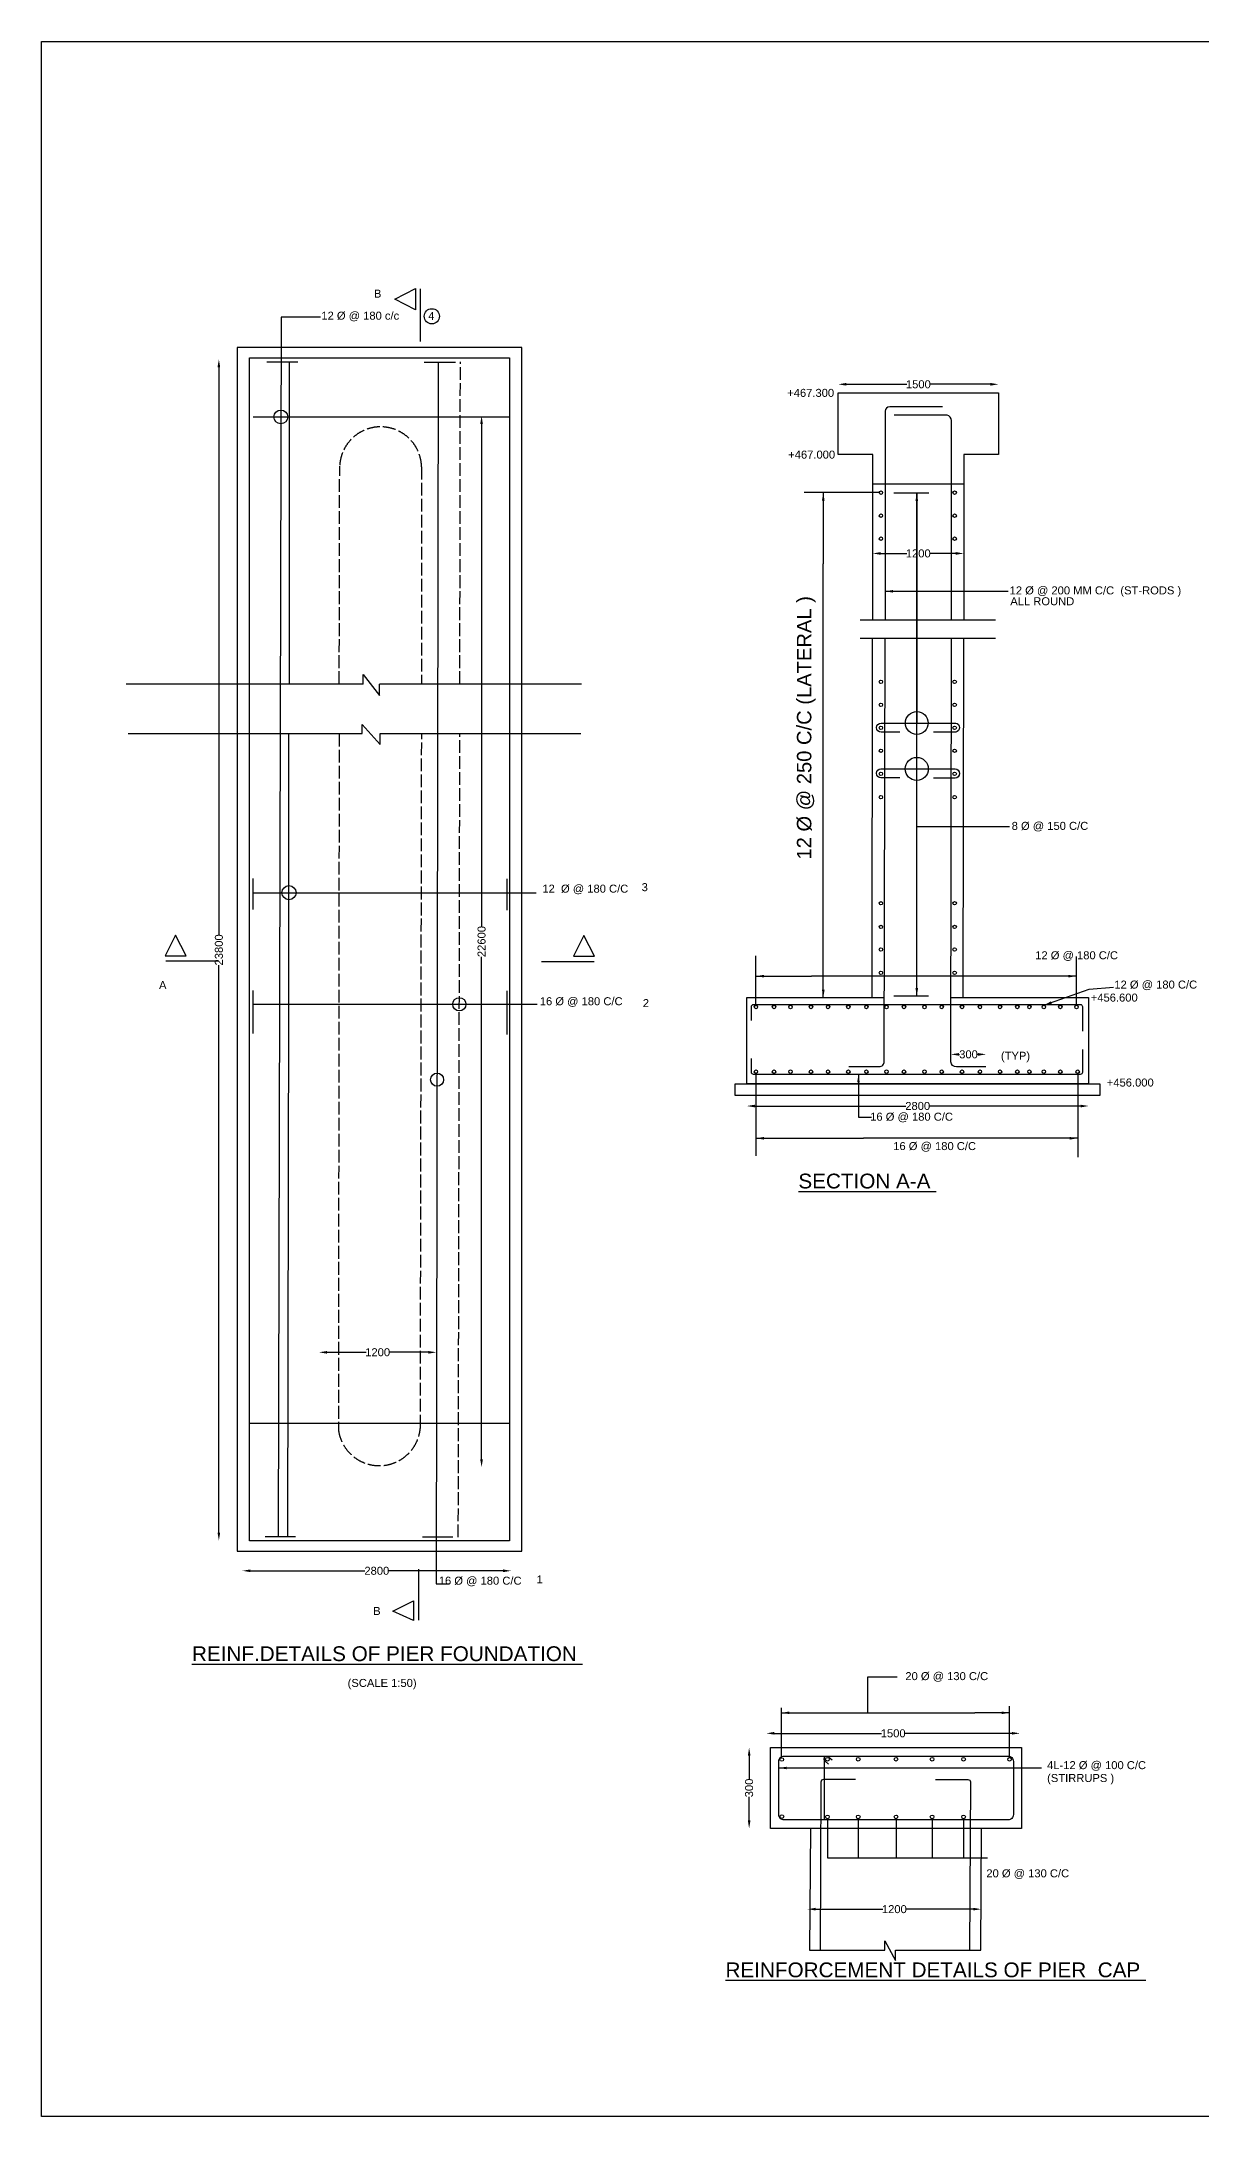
# Model space of a CAD drawing. Header units: millimetres. Extents: x 5124 to 10649457, y 2311 to 35069313.
# Drawn here: x 10621968 to 10632838, y 35049867 to 35069313 of the extents above; entities that cross this region are included whole.
import ezdxf

# ---------------------------------------------------------------- set-up
doc = ezdxf.new("R2010")
doc.units = ezdxf.units.MM
doc.header["$MEASUREMENT"] = 0
doc.linetypes.add('ACAD_ISO02W100', pattern=[15, 12, -3])
for name, color, linetype in [('DIMENSION', 7, 'Continuous'), ('DRAWING', 2, 'Continuous'), ('TEXT', 7, 'Continuous')]:
    doc.layers.add(name, color=color, linetype=linetype)
doc.styles.get("Standard").update_dxf_attribs({"font": 'arial.ttf', "height": 75})
doc.dimstyles.get("Standard").update_dxf_attribs({"dimtxt": 100, "dimasz": 75, "dimexe": 0.18, "dimexo": 0.0625, "dimgap": 0.09, "dimtad": 0, "dimdec": 0, "dimzin": 0, "dimdsep": 46, "dimtxsty": 'Standard', "dimcen": 0.09, "dimse1": 1, "dimse2": 1, "dimadec": 0, "dimazin": 0, "dimtfac": 1, "dimtdec": 0, "dimtofl": 0, "dimtmove": 0, "dimatfit": 3, "dimfxl": 0, "dimtolj": 1, "dimtzin": 0, "dimarcsym": 0})

# ---------------------------------------------------------------- blocks, each defined once
blk = doc.blocks.new('*D13')
at = {"layer": 'Defpoints', "color": 0, "transparency": 16777216}
for p in [(10628760, 35053487), (10631137, 35053487), (10631137, 35053458)]:
    blk.add_point(p, dxfattribs=at)
at = {"layer": 'DIMENSION', "color": 0, "lineweight": -2, "transparency": 16777216}
for p, q in [((10628835, 35053458), (10629840, 35053458)), ((10631062, 35053458), (10630057, 35053458))]:
    blk.add_line(p, q, dxfattribs=at)
at = {"layer": 'DIMENSION', "color": 0, "transparency": 16777216}
for points in [[(10628835, 35053471), (10628835, 35053446), (10628760, 35053458)], [(10631062, 35053471), (10631062, 35053446), (10631137, 35053458)]]:
    blk.add_solid(points, dxfattribs=at)
at = {"layer": 'DIMENSION', "color": 0, "transparency": 16777216, "insert": (10629949, 35053458), "char_height": 75, "attachment_point": 5}
blk.add_mtext('\\A1;1500', dxfattribs=at)
blk = doc.blocks.new('*D14')
at = {"layer": 'Defpoints', "color": 0, "transparency": 16777216}
for p in [(10628800, 35053324), (10628599, 35052567), (10628800, 35052567)]:
    blk.add_point(p, dxfattribs=at)
at = {"layer": 'DIMENSION', "color": 0, "lineweight": -2, "transparency": 16777216}
for p, q in [((10628599, 35053249), (10628599, 35053028)), ((10628599, 35052642), (10628599, 35052863))]:
    blk.add_line(p, q, dxfattribs=at)
at = {"layer": 'DIMENSION', "color": 0, "transparency": 16777216}
for points in [[(10628587, 35053249), (10628612, 35053249), (10628599, 35053324)], [(10628587, 35052642), (10628612, 35052642), (10628599, 35052567)]]:
    blk.add_solid(points, dxfattribs=at)
at = {"layer": 'DIMENSION', "color": 0, "transparency": 16777216, "insert": (10628599, 35052946), "char_height": 75, "attachment_point": 5, "rotation": 90}
blk.add_mtext('\\A1;300', dxfattribs=at)
blk = doc.blocks.new('*D15')
at = {"layer": 'Defpoints', "color": 0, "transparency": 16777216}
for p in [(10629147, 35051785), (10630774, 35051810), (10630774, 35051800)]:
    blk.add_point(p, dxfattribs=at)
at = {"layer": 'DIMENSION', "color": 0, "lineweight": -2, "transparency": 16777216}
for p, q in [((10629222, 35051810), (10629852, 35051810)), ((10630699, 35051810), (10630069, 35051810))]:
    blk.add_line(p, q, dxfattribs=at)
at = {"layer": 'DIMENSION', "color": 0, "transparency": 16777216}
for points in [[(10629222, 35051823), (10629222, 35051798), (10629147, 35051810)], [(10630699, 35051823), (10630699, 35051798), (10630774, 35051810)]]:
    blk.add_solid(points, dxfattribs=at)
at = {"layer": 'DIMENSION', "color": 0, "transparency": 16777216, "insert": (10629960, 35051810), "char_height": 75, "attachment_point": 5}
blk.add_mtext('\\A1;1200', dxfattribs=at)
blk = doc.blocks.new('*D16')
at = {"layer": 'Defpoints', "color": 0, "transparency": 16777216}
for p in [(10630936, 35066100), (10629434, 35066020), (10630936, 35066020)]:
    blk.add_point(p, dxfattribs=at)
at = {"layer": 'DIMENSION', "color": 0, "lineweight": -2, "transparency": 16777216}
for p, q in [((10629509, 35066100), (10630076, 35066100)), ((10630861, 35066100), (10630293, 35066100))]:
    blk.add_line(p, q, dxfattribs=at)
at = {"layer": 'DIMENSION', "color": 0, "transparency": 16777216}
for points in [[(10629509, 35066113), (10629509, 35066088), (10629434, 35066100)], [(10630861, 35066113), (10630861, 35066088), (10630936, 35066100)]]:
    blk.add_solid(points, dxfattribs=at)
at = {"layer": 'DIMENSION', "color": 0, "transparency": 16777216, "insert": (10630185, 35066100), "char_height": 75, "attachment_point": 5}
blk.add_mtext('\\A1;1500', dxfattribs=at)
blk = doc.blocks.new('*D17')
at = {"layer": 'Defpoints', "color": 0, "transparency": 16777216}
for p in [(10626107, 35065804), (10626092, 35055952), (10626107, 35055952)]:
    blk.add_point(p, dxfattribs=at)
at = {"layer": 'DIMENSION', "color": 0, "lineweight": -2, "transparency": 16777216}
for p, q in [((10626092, 35065729), (10626092, 35061020)), ((10626092, 35056027), (10626092, 35060736))]:
    blk.add_line(p, q, dxfattribs=at)
at = {"layer": 'DIMENSION', "color": 0, "transparency": 16777216}
for points in [[(10626079, 35065729), (10626104, 35065729), (10626092, 35065804)], [(10626079, 35056027), (10626104, 35056027), (10626092, 35055952)]]:
    blk.add_solid(points, dxfattribs=at)
at = {"layer": 'DIMENSION', "color": 0, "transparency": 16777216, "insert": (10626092, 35060878), "char_height": 75, "attachment_point": 5, "rotation": 90}
blk.add_mtext('\\A1;22600', dxfattribs=at)
blk = doc.blocks.new('*D18')
at = {"layer": 'Defpoints', "color": 0, "transparency": 16777216}
for p in [(10624568, 35057039), (10625668, 35057039), (10625668, 35057029)]:
    blk.add_point(p, dxfattribs=at)
at = {"layer": 'DIMENSION', "color": 0, "lineweight": -2, "transparency": 16777216}
for p, q in [((10624643, 35057029), (10625010, 35057029)), ((10625593, 35057029), (10625226, 35057029))]:
    blk.add_line(p, q, dxfattribs=at)
at = {"layer": 'DIMENSION', "color": 0, "transparency": 16777216}
for points in [[(10624643, 35057041), (10624643, 35057016), (10624568, 35057029)], [(10625593, 35057041), (10625593, 35057016), (10625668, 35057029)]]:
    blk.add_solid(points, dxfattribs=at)
at = {"layer": 'DIMENSION', "color": 0, "transparency": 16777216, "insert": (10625118, 35057029), "char_height": 75, "attachment_point": 5}
blk.add_mtext('\\A1;1200', dxfattribs=at)
blk = doc.blocks.new('*D19')
at = {"layer": 'Defpoints', "color": 0, "transparency": 16777216}
for p in [(10623850, 35054950), (10626369, 35054981), (10626369, 35054950)]:
    blk.add_point(p, dxfattribs=at)
at = {"layer": 'DIMENSION', "color": 0, "lineweight": -2, "transparency": 16777216}
for p, q in [((10623925, 35054981), (10624997, 35054981)), ((10626294, 35054981), (10625222, 35054981))]:
    blk.add_line(p, q, dxfattribs=at)
at = {"layer": 'DIMENSION', "color": 0, "transparency": 16777216}
for points in [[(10623925, 35054994), (10623925, 35054969), (10623850, 35054981)], [(10626294, 35054994), (10626294, 35054969), (10626369, 35054981)]]:
    blk.add_solid(points, dxfattribs=at)
at = {"layer": 'DIMENSION', "color": 0, "transparency": 16777216, "insert": (10625110, 35054981), "char_height": 75, "attachment_point": 5}
blk.add_mtext('\\A1;2800', dxfattribs=at)
blk = doc.blocks.new('*D20')
at = {"layer": 'Defpoints', "color": 0, "transparency": 16777216}
for p in [(10623630, 35066335), (10623802, 35066335), (10623723, 35055265)]:
    blk.add_point(p, dxfattribs=at)
at = {"layer": 'DIMENSION', "color": 0, "lineweight": -2, "transparency": 16777216}
for p, q in [((10623630, 35066260), (10623630, 35060942)), ((10623630, 35055340), (10623630, 35060658))]:
    blk.add_line(p, q, dxfattribs=at)
at = {"layer": 'DIMENSION', "color": 0, "transparency": 16777216}
for points in [[(10623617, 35066260), (10623642, 35066260), (10623630, 35066335)], [(10623617, 35055340), (10623642, 35055340), (10623630, 35055265)]]:
    blk.add_solid(points, dxfattribs=at)
at = {"layer": 'DIMENSION', "color": 0, "transparency": 16777216, "insert": (10623630, 35060800), "char_height": 75, "attachment_point": 5, "rotation": 90}
blk.add_mtext('\\A1;23800', dxfattribs=at)
blk = doc.blocks.new('*D21')
at = {"layer": 'Defpoints', "color": 0, "transparency": 16777216}
for p in [(10630490, 35059826), (10630820, 35059826), (10630820, 35059821)]:
    blk.add_point(p, dxfattribs=at)
at = {"layer": 'DIMENSION', "color": 0, "lineweight": -2, "transparency": 16777216}
for p, q in [((10630565, 35059821), (10630572, 35059821)), ((10630745, 35059821), (10630738, 35059821))]:
    blk.add_line(p, q, dxfattribs=at)
at = {"layer": 'DIMENSION', "color": 0, "transparency": 16777216}
for points in [[(10630565, 35059833), (10630565, 35059808), (10630490, 35059821)], [(10630745, 35059833), (10630745, 35059808), (10630820, 35059821)]]:
    blk.add_solid(points, dxfattribs=at)
at = {"layer": 'DIMENSION', "color": 0, "transparency": 16777216, "insert": (10630655, 35059821), "char_height": 75, "attachment_point": 5}
blk.add_mtext('\\A1;300', dxfattribs=at)
blk = doc.blocks.new('*D22')
at = {"layer": 'Defpoints', "color": 0, "transparency": 16777216}
for p in [(10629757, 35064494), (10630611, 35064515), (10630611, 35064494)]:
    blk.add_point(p, dxfattribs=at)
at = {"layer": 'DIMENSION', "color": 0, "lineweight": -2, "transparency": 16777216}
for p, q in [((10629832, 35064515), (10630076, 35064515)), ((10630536, 35064515), (10630293, 35064515))]:
    blk.add_line(p, q, dxfattribs=at)
at = {"layer": 'DIMENSION', "color": 0, "transparency": 16777216}
for points in [[(10629832, 35064528), (10629832, 35064503), (10629757, 35064515)], [(10630536, 35064528), (10630536, 35064503), (10630611, 35064515)]]:
    blk.add_solid(points, dxfattribs=at)
at = {"layer": 'DIMENSION', "color": 0, "transparency": 16777216, "insert": (10630184, 35064515), "char_height": 75, "attachment_point": 5}
blk.add_mtext('\\A1;1200', dxfattribs=at)
blk = doc.blocks.new('*D23')
at = {"layer": 'Defpoints', "color": 0, "transparency": 16777216}
for p in [(10628578, 35059544), (10631781, 35059544), (10631781, 35059337)]:
    blk.add_point(p, dxfattribs=at)
at = {"layer": 'DIMENSION', "color": 0, "lineweight": -2, "transparency": 16777216}
for p, q in [((10628653, 35059337), (10630067, 35059337)), ((10631706, 35059337), (10630292, 35059337))]:
    blk.add_line(p, q, dxfattribs=at)
at = {"layer": 'DIMENSION', "color": 0, "transparency": 16777216}
for points in [[(10628653, 35059349), (10628653, 35059324), (10628578, 35059337)], [(10631706, 35059349), (10631706, 35059324), (10631781, 35059337)]]:
    blk.add_solid(points, dxfattribs=at)
at = {"layer": 'DIMENSION', "color": 0, "transparency": 16777216, "insert": (10630179, 35059337), "char_height": 75, "attachment_point": 5}
blk.add_mtext('\\A1;2800', dxfattribs=at)

msp = doc.modelspace()

# ---------------------------------------------------------------- linework, layer by layer
at = {"layer": 'DIMENSION', "color": 0}
for points in [[(10625278, 35066899.2), (10625471.6, 35066997.3), (10625471.6, 35066796.6), (10625278, 35066899.2)], [(10625516.2, 35066996.2), (10625516.2, 35066500)], [(10624983, 35063291.3), (10624983, 35063379.8), (10625133.8, 35063184.8), (10625133.8, 35063291.3)], [(10624971.4, 35062826.3), (10624971.4, 35062912), (10625142.3, 35062725.1), (10625142.3, 35062826.3)]]:
    msp.add_lwpolyline(points, dxfattribs=at)
msp.add_lwpolyline([(10628469.2, 35059544.4), (10631886.6, 35059544.4), (10631886.6, 35059436.4), (10628469.2, 35059436.4)], close=True, dxfattribs=at)
for centre, radius in [((10625625.4, 35066737.6), 71.3), ((10624210.3, 35065794.6), 64.4), ((10624286.9, 35061336.2), 66), ((10625883.2, 35060289.9), 62), ((10625674.8, 35059583.6), 61.5)]:
    msp.add_circle(centre, radius, dxfattribs=at)
at = {"layer": 'DRAWING', "color": 0}
for points in [[(10621967.6, 35069312.8), (10649457.4, 35069312.8), (10649457.4, 35049867.3), (10621967.6, 35049867.3)], [(10623802.2, 35055166.4), (10626470.3, 35055166.4), (10626470.3, 35066445.2), (10623802.2, 35066445.2)], [(10623917.2, 35066349.6), (10626352.2, 35066349.6), (10626352.2, 35055261.6), (10623917.2, 35055261.6)], [(10628799.5, 35053324.1), (10631152.4, 35053324.1), (10631152.4, 35052567), (10628799.5, 35052567)]]:
    msp.add_lwpolyline(points, close=True, dxfattribs=at)
for points in [[(10624581, 35066729.1), (10624212.4, 35066729.1), (10624186.7, 35055301)], [(10624079.7, 35066309.8), (10624370.5, 35066309.8)], [(10624290.9, 35063291.3), (10624290.9, 35066309.8)], [(10625553.4, 35066308.9), (10625845.9, 35066308.9)], [(10625685.1, 35066308.9), (10625667.5, 35054858), (10625787.6, 35054858)], [(10629757.3, 35063893.2), (10629757.3, 35065441.5), (10629433.8, 35065441.5), (10629433.8, 35066020), (10630935.5, 35066020), (10630935.5, 35065441.1), (10630610.9, 35065441.1), (10630610.9, 35063893.2)], [(10623950.6, 35065794.4), (10626352.2, 35065796.9)], [(10629757.3, 35065166.7), (10630610.9, 35065166.7)], [(10629817.8, 35065085.1), (10629115.8, 35065085.1)], [(10629954.6, 35065082.4), (10630282.7, 35065082.4)], [(10630170.2, 35060368.2), (10630170.2, 35065082.2)], [(10629641, 35063893.2), (10630909.5, 35063893.2)], [(10629641, 35063721.4), (10630909.5, 35063721.4)], [(10629752.4, 35060352.3), (10629756.4, 35063724.5)], [(10630606.4, 35060352.3), (10630611.9, 35063721.9)], [(10624983, 35063291.3), (10622760, 35063291.3)], [(10627029, 35063291.3), (10625133.8, 35063291.3)], [(10622779.1, 35062826.3), (10624971.4, 35062826.3)], [(10624275.8, 35055303.5), (10624286.9, 35060289.9), (10624286.9, 35062828.9)], [(10625142.3, 35062826.3), (10627022.6, 35062826.3)], [(10630170.2, 35061956.7), (10631039.7, 35061956.7)], [(10623948.5, 35061470), (10623948.5, 35061177.5)], [(10626327.3, 35061464.5), (10626327.3, 35061171)], [(10623948.5, 35061336.2), (10626328.4, 35061336.2)], [(10626328.4, 35061336.2), (10626602.2, 35061336.2)], [(10623222.3, 35060938), (10623126, 35060744.5), (10623323.8, 35060744.5), (10623222.3, 35060938)], [(10627048.6, 35060935.5), (10626952.4, 35060742), (10627150.2, 35060742), (10627048.6, 35060935.5)], [(10623131.6, 35060697.3), (10623629.7, 35060697.3)], [(10626652.5, 35060691.1), (10627146.1, 35060691.1)], [(10628662.6, 35060281.3), (10628662.6, 35060745.1)], [(10631666.6, 35060281.3), (10631666.6, 35060737.3)], [(10623949.4, 35060420.2), (10623949.4, 35060015.3)], [(10623949.4, 35060289.9), (10626329.1, 35060289.9)], [(10626327.7, 35060416.4), (10626327.7, 35060008)], [(10626329.1, 35060289.9), (10626611.5, 35060289.9)], [(10630491.1, 35060352.3), (10631780.6, 35060352.3), (10631780.6, 35059544.4), (10628578.4, 35059544.4), (10628578.4, 35060352.3), (10629866.4, 35060352.3)], [(10629954.4, 35060368.2), (10630280.6, 35060368.2)], [(10628662.6, 35059642.1), (10628662.6, 35058868.9)], [(10631678.3, 35059642.1), (10631678.3, 35058857.2)], [(10623917.2, 35056364.6), (10626352.2, 35056364.6)], [(10624064.6, 35055303.5), (10624349, 35055303.5)], [(10625537.6, 35055299.1), (10625821.2, 35055299.1)], [(10625499.9, 35054997), (10625499.9, 35054517.2)], [(10625452.8, 35054698.9), (10625452.8, 35054514.4), (10625261.6, 35054603.8), (10625452.8, 35054698.9)], [(10629712.3, 35053650.4), (10629712.3, 35053987.9), (10629985.5, 35053987.9)], [(10628901.4, 35053229.5), (10628901.4, 35053697.3)], [(10631040.1, 35053231.6), (10631040.1, 35053713.8)], [(10629301.9, 35053245.3), (10629301.9, 35052646.1)], [(10629172.7, 35052567), (10629165.5, 35051425.6)], [(10629332.7, 35052658.3), (10629332.7, 35052290.4), (10630831.8, 35052290.4)], [(10629621.5, 35052658.3), (10629621.5, 35052290.4)], [(10629975.8, 35052658.3), (10629975.8, 35052290.4)], [(10630313.4, 35052658.3), (10630313.4, 35052290.4)], [(10630609, 35052658.3), (10630609, 35052290.4)], [(10630772, 35051426), (10630777.2, 35052567)], [(10629165.5, 35051425.6), (10629870.8, 35051425.6), (10629870.8, 35051512.7), (10629971.3, 35051329.7), (10629971.3, 35051425.6), (10630772, 35051426)]]:
    msp.add_lwpolyline(points, dxfattribs=at)
at = {"layer": 'DRAWING', "color": 0, "linetype": 'ACAD_ISO02W100', "ltscale": 10}
for points in [[(10625888.2, 35063291.3), (10625893.1, 35066309.3)], [(10625873.4, 35055296.6), (10625888.2, 35062826.3)]]:
    msp.add_lwpolyline(points, dxfattribs=at)
for points in [[(10624758, 35063291.3), (10624762.1, 35065333.6, -0.9662461), (10625529.2, 35065328.3), (10625529.2, 35063291.3)], [(10624756.8, 35062826.3), (10624749.9, 35056304.6, 0.9045905), (10625518.2, 35056323.7), (10625530.7, 35062826.3)]]:
    msp.add_lwpolyline(points, format="xyb", dxfattribs=at)
at = {"layer": 'DRAWING', "color": 0}
for points in [[(10630412.5, 35065887.6), (10629916.3, 35065887.6, 0.3985731), (10629873.7, 35065847.2), (10629873.7, 35063893.2)], [(10630495.4, 35063893.2), (10630495.4, 35065760.5, 0.3476733), (10630454.6, 35065812.1), (10629957.6, 35065812.1)], [(10629533.2, 35059705.8), (10629818.8, 35059705.8, 0.4264268), (10629865.3, 35059754.3), (10629872.9, 35063723.4)], [(10630817.2, 35059702.8), (10630541.1, 35059702.8, -0.3908899), (10630490.2, 35059749.7), (10630495.7, 35063722.4)], [(10630010, 35062840.8), (10629836.4, 35062840.8, -1), (10629836.4, 35062926), (10630535.8, 35062926, -0.825287), (10630535.8, 35062840.3), (10630327.1, 35062840.3)], [(10630009.9, 35062412.7), (10629834, 35062412.7, -1), (10629834, 35062496.4), (10630528.9, 35062496.4, -1), (10630528.9, 35062410.1), (10630327.3, 35062410.1)], [(10628620.3, 35060139.5), (10628620.3, 35060268.9, -0.4142136), (10628640.3, 35060288.9), (10631702.1, 35060288.9, -0.4142136), (10631722.1, 35060268.9), (10631722.1, 35060038)], [(10631722.1, 35059867.1), (10631722.1, 35059652.5, -0.4142136), (10631702.1, 35059632.5), (10628640.3, 35059632.5, -0.4142136), (10628620.3, 35059652.5), (10628620.3, 35059781.8)], [(10629342.2, 35053169.6), (10629311, 35053198.3, -1.0216367), (10629347.1, 35053235.9), (10629376.1, 35053208.7)], [(10629594.9, 35053025.8), (10629296.2, 35053025.8, 0.4291137), (10629271.8, 35053000.1), (10629264.3, 35051425.6)], [(10630345, 35053025.3), (10630649.7, 35053025.3, -0.3878561), (10630674.6, 35053002.6), (10630665.3, 35051425.9)]]:
    msp.add_lwpolyline(points, format="xyb", dxfattribs=at)
msp.add_lwpolyline([(10628927.3, 35053245.3), (10631025.3, 35053245.3, -0.4142136), (10631075.3, 35053195.3), (10631075.3, 35052696.1, -0.4142136), (10631025.3, 35052646.1), (10628927.3, 35052646.1, -0.4142136), (10628877.3, 35052696.1), (10628877.3, 35053195.3, -0.4142136)], format="xyb", close=True, dxfattribs=at)
for centre, radius in [((10629834.1, 35065085.1), 16.2), ((10630525, 35065085.1), 16.2), ((10629834.1, 35064869), 16.2), ((10630525, 35064869), 16.2), ((10629834.1, 35064653.4), 16.2), ((10630525, 35064653.4), 16.2), ((10629834.1, 35063311.8), 16.2), ((10630525, 35063311.8), 16.2), ((10629834.1, 35063096.8), 16.2), ((10630170.2, 35062926), 106.7), ((10630525, 35063096.8), 16.2), ((10629834.1, 35062881.1), 16.2), ((10630525, 35062881.1), 16.2), ((10629834.1, 35062666.2), 16.2), ((10630170.2, 35062496.4), 108), ((10630525, 35062666.2), 16.2), ((10629834.1, 35062449.9), 16.2), ((10630525, 35062449.9), 16.2), ((10629834.1, 35062231.3), 16.2), ((10630525, 35062231.3), 16.2), ((10629834.1, 35061237), 16.2), ((10630525, 35061237), 16.2), ((10629834.1, 35061015.4), 16.2), ((10630525, 35061015.4), 16.2), ((10629834.1, 35060804.1), 16.2), ((10630525, 35060804.1), 16.2), ((10629834.1, 35060584.8), 16.2), ((10630525, 35060584.8), 16.2), ((10628662.6, 35060265.1), 16.2), ((10628832, 35060265.1), 16.2), ((10628986.9, 35060265.1), 16.2), ((10629179.3, 35060265.1), 16.2), ((10629339.1, 35060265.1), 16.2), ((10629529, 35060265.1), 16.2), ((10629698.1, 35060265.1), 16.2), ((10629886.5, 35060265.1), 16.2), ((10630050.5, 35060265.1), 16.2), ((10630242.3, 35060265.1), 16.2), ((10630404.3, 35060265.1), 16.2), ((10630593.8, 35060265.1), 16.2), ((10630762.1, 35060265.1), 16.2), ((10630951, 35060265.1), 16.2), ((10631112.6, 35060265.1), 16.2), ((10631225.7, 35060265.1), 16.2), ((10631361.4, 35060265.1), 16.2), ((10631515.7, 35060265.1), 16.2), ((10631666.6, 35060265.1), 16.2), ((10628662.6, 35059658.3), 16.2), ((10628832, 35059658.3), 16.2), ((10628986.9, 35059658.3), 16.2), ((10629179.3, 35059658.3), 16.2), ((10629339.1, 35059658.3), 16.2), ((10629529, 35059658.3), 16.2), ((10629698.1, 35059658.3), 16.2), ((10629886.5, 35059658.3), 16.2), ((10630050.5, 35059658.3), 16.2), ((10630242.3, 35059658.3), 16.2), ((10630404.3, 35059658.3), 16.2), ((10630593.8, 35059658.3), 16.2), ((10630762.1, 35059658.3), 16.2), ((10630951, 35059658.3), 16.2), ((10631112.6, 35059658.3), 16.2), ((10631225.7, 35059658.3), 16.2), ((10631361.4, 35059658.3), 16.2), ((10631515.7, 35059658.3), 16.2), ((10631678.3, 35059658.3), 16.2), ((10628905.2, 35053212.9), 17), ((10629332.7, 35053215), 17), ((10629621.5, 35053215), 17), ((10629975.8, 35053215), 17), ((10630313.4, 35053215), 17), ((10630609, 35053215), 17), ((10631040.1, 35053214.6), 17), ((10628906, 35052678.4), 17), ((10629332.7, 35052675.3), 17), ((10629621.5, 35052675.3), 17), ((10629975.8, 35052675.3), 17), ((10630313.4, 35052675.3), 17), ((10630609, 35052675.3), 17)]:
    msp.add_circle(centre, radius, dxfattribs=at)

# ---------------------------------------------------------------- texts
at = {"layer": 'DIMENSION', "color": 0}
msp.add_text('(SCALE 1:50)', height=75, dxfattribs=at).set_placement((10624836.7, 35053892.9))
at = {"layer": 'TEXT', "color": 0}
for s, height, p in [('B', 75, (10625082.9, 35066912.4)), ('12 Ø @ 180 c/c ', 75, (10624590.3, 35066705.8)), ('4', 75, (10625592.1, 35066703.9)), ('+467.300', 75, (10628955.8, 35065982.5)), ('+467.000', 75, (10628965.1, 35065403.8)), ('12 Ø @ 200 MM C/C  (ST-RODS )', 75, (10631040.3, 35064131.5)), ('ALL ROUND ', 75, (10631046.6, 35064029.7)), ('8 Ø @ 150 C/C ', 75, (10631059.6, 35061924.7)), ('3', 75, (10627591.8, 35061350.3)), ('12  Ø @ 180 C/C ', 75, (10626661.5, 35061336.4)), ('12 Ø @ 180 C/C ', 75, (10631280.2, 35060712)), ('A', 75, (10623069.1, 35060433.1)), ('12 Ø @ 180 C/C ', 75, (10632021.8, 35060437.5)), ('16 Ø @ 180 C/C', 75, (10626637.4, 35060281.2)), ('2', 75, (10627602.4, 35060263.9)), ('+456.600 ', 75, (10631800.8, 35060315.5)), ('(TYP)', 75, (10630958.7, 35059770.2)), ('+456.000', 75, (10631950.9, 35059519.4)), ('16 Ø @ 180 C/C ', 75, (10629733.6, 35059199.3)), ('16 Ø @ 180 C/C ', 75, (10629949.6, 35058924)), ('%%USECTION A-A ', 138.713, (10629060.6, 35058564.4)), ('16 Ø @ 180 C/C ', 75, (10625690.7, 35054851.2)), ('1', 75, (10626607.5, 35054863.5)), ('B', 75, (10625075.9, 35054567.1)), ('%%UREINF.DETAILS OF PIER FOUNDATION ', 138.713, (10623377.8, 35054135)), ('20 Ø @ 130 C/C ', 75, (10630063.2, 35053956.7)), ('4L-12 Ø @ 100 C/C ', 75, (10631391.5, 35053122.4)), ('(STIRRUPS )', 75, (10631391.5, 35053001.9)), ('20 Ø @ 130 C/C ', 75, (10630822.2, 35052108.6)), ('%%UREINFORCEMENT DETAILS OF PIER  CAP ', 138.713, (10628377.9, 35051172.2))]:
    msp.add_text(s, height=height, dxfattribs=at).set_placement(p)
msp.add_text('12 Ø @ 250 C/C (LATERAL )', height=135.181, rotation=90, dxfattribs=at).set_placement((10629182.1, 35061646.5))

# ---------------------------------------------------------------- dimensions: what is measured, and where the dimension line sits
at = {"layer": 'DIMENSION', "color": 0}
for base, p1, p2, text, picture, middle in [((10623629.7, 35066334.6), (10623723.1, 35055265.2), (10623802.2, 35066334.6), '23800', '*D20', (10623629.7, 35060799.9)), ((10626091.9, 35055951.8), (10626106.9, 35065803.8), (10626106.9, 35055951.8), '22600', '*D17', (10626091.9, 35060877.8)), ((10628599.1, 35052567), (10628799.5, 35053324.1), (10628799.5, 35052567), '300', '*D14', (10628599.1, 35052945.6))]:
    dim = msp.add_linear_dim(base=base, p1=p1, p2=p2, angle=90, text=text, dimstyle='Standard', dxfattribs=at)
    dim.commit()
    dim.dimension.update_dxf_attribs({"geometry": picture, "text_midpoint": middle})
dim = msp.add_linear_dim(base=(10630935.5, 35066100.2), p1=(10629433.8, 35066020), p2=(10630935.5, 35066020), text='1500', dimstyle='Standard', dxfattribs=at)
dim.commit()
dim.dimension.update_dxf_attribs({"geometry": '*D16', "text_midpoint": (10630184.6, 35066100.2), "dimtype": 160})
for base, p1, p2, text, picture, middle in [((10630610.9, 35064515.4), (10629757.3, 35064494.3), (10630610.9, 35064494.3), '1200', '*D22', (10630184.1, 35064515.4)), ((10630819.8, 35059820.8), (10630490.3, 35059826.1), (10630819.8, 35059826.1), '300', '*D21', (10630655.1, 35059820.8)), ((10631780.6, 35059336.7), (10628578.4, 35059544.4), (10631780.6, 35059544.4), '2800', '*D23', (10630179.5, 35059336.7)), ((10625668, 35057028.6), (10624568, 35057038.9), (10625668, 35057038.9), '1200', '*D18', (10625118, 35057028.6)), ((10626369.2, 35054981.4), (10623850.3, 35054950.5), (10626369.2, 35054950.5), '2800', '*D19', (10625109.7, 35054981.4)), ((10631137.2, 35053458.3), (10628759.9, 35053487.2), (10631137.2, 35053487.2), '1500', '*D13', (10629948.6, 35053458.3)), ((10630773.7, 35051810.3), (10629146.6, 35051785.5), (10630773.7, 35051800.4), '1200', '*D15', (10629960.2, 35051810.3))]:
    dim = msp.add_linear_dim(base=base, p1=p1, p2=p2, text=text, dimstyle='Standard', dxfattribs=at)
    dim.commit()
    dim.dimension.update_dxf_attribs({"geometry": picture, "text_midpoint": middle})

# ---------------------------------------------------------------- leaders
msp.add_leader([(10631361.4, 35060281.3), (10631785.3, 35060432.3), (10632013, 35060451.3)], dimstyle='Standard', override={"dimgap": 0.09, "dimtad": 0}, dxfattribs=at)
at = {"layer": 'DRAWING', "color": 0}
for points in [[(10629294, 35065085.1), (10629294, 35064419.3)], [(10630170.2, 35065082.2), (10630170.2, 35062926)], [(10629294, 35060352.3), (10629294, 35064419.3)], [(10629873.7, 35064160.3), (10631027.4, 35064160.3)], [(10630170.2, 35060368.2), (10630170.2, 35062496.4)], [(10628662.6, 35060553.6), (10629183.1, 35060553.6)], [(10631666.6, 35060553.6), (10629183.1, 35060553.6)], [(10629623.7, 35059632.5), (10629623.7, 35059232), (10629747.2, 35059232)], [(10628662.6, 35059034.4), (10629670.6, 35059034.4)], [(10631678.3, 35059034.4), (10629670.6, 35059034.4)], [(10628901.4, 35053650.4), (10629712.3, 35053650.4), (10630713.5, 35053650.4)], [(10631040.1, 35053650.4), (10630713.5, 35053650.4)], [(10628877.3, 35053133.3), (10631340.5, 35053133.3)]]:
    msp.add_leader(points, dimstyle='Standard', override={"dimgap": 0.09, "dimtad": 0}, dxfattribs=at)

doc.saveas('drawing.dxf')
